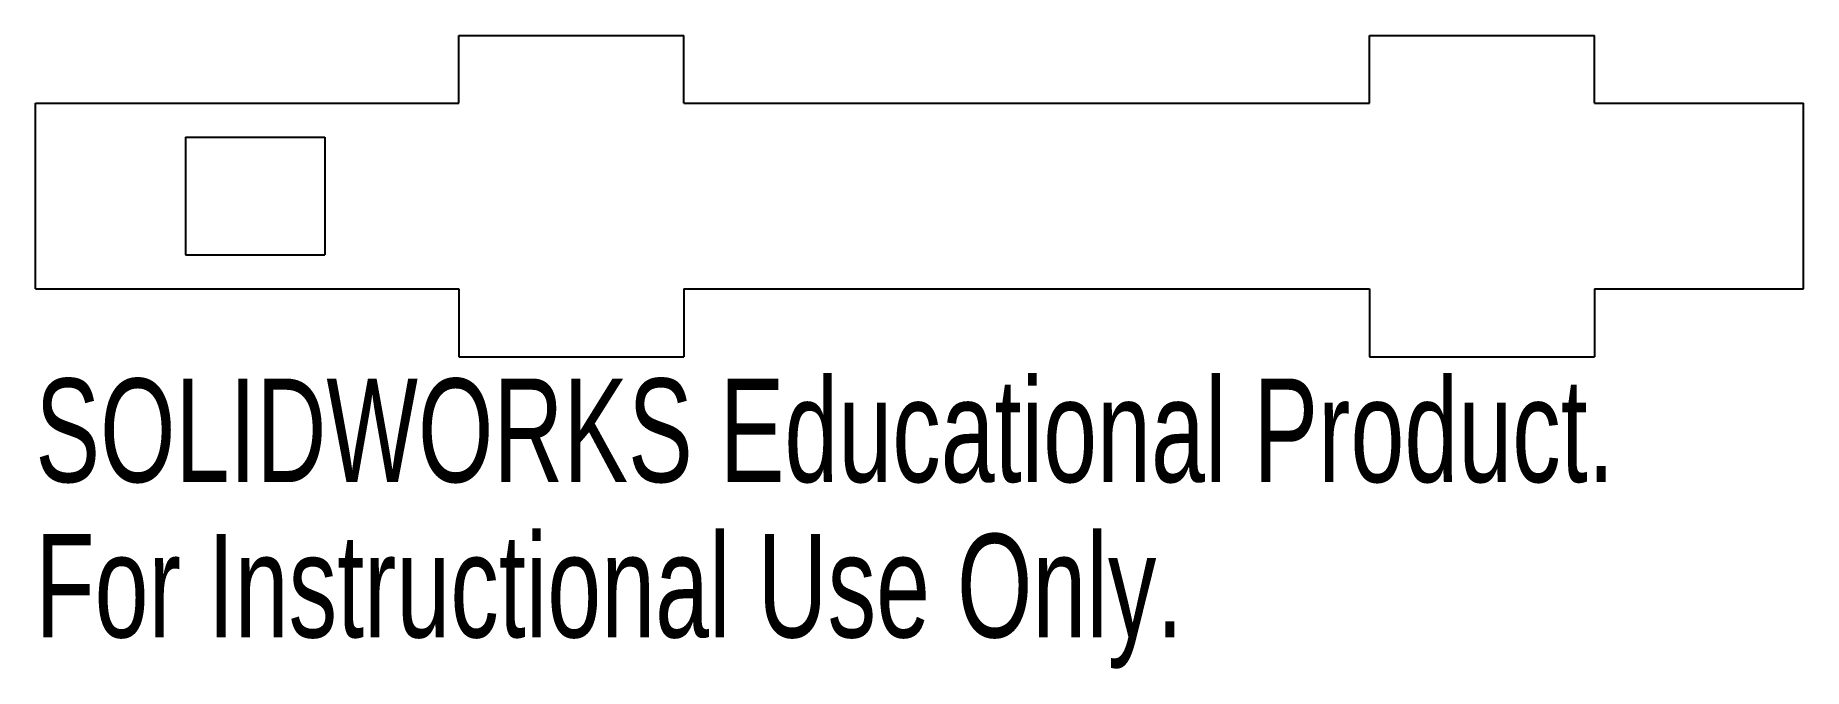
# Model space of a CAD drawing. Header units: millimetres. Extents: x 0 to 82.5, y -17.7 to 11.8.
import ezdxf

# ---------------------------------------------------------------- set-up
doc = ezdxf.new("R2010")
doc.units = ezdxf.units.MM
doc.styles.add('SLDTEXTSTYLE0', font='TXT', dxfattribs={"width": 0.7})

msp = doc.modelspace()

# ---------------------------------------------------------------- linework, layer by layer
at = {"color": 7, "linetype": 'Continuous', "lineweight": 25}
for p, q in [((19.75, 8.66), (19.75, 11.83)), ((19.75, 11.83), (30.25, 11.83)), ((30.25, 8.66), (30.25, 11.83)), ((62.25, 8.66), (62.25, 11.83)), ((62.25, 11.83), (72.75, 11.83)), ((72.75, 8.66), (72.75, 11.83)), ((0, 0), (0, 8.66)), ((0, 8.66), (19.75, 8.66)), ((30.25, 8.66), (62.25, 8.66)), ((72.75, 8.66), (82.5, 8.66)), ((82.5, 0), (82.5, 8.66)), ((7, 7.08), (13.5, 7.08)), ((7, 7.08), (7, 1.58)), ((13.5, 7.08), (13.5, 1.58)), ((7, 1.58), (13.5, 1.58)), ((0, 0), (19.75, 0)), ((19.75, 0), (19.75, -3.17)), ((30.25, 0), (62.25, 0)), ((30.25, 0), (30.25, -3.17)), ((62.25, 0), (62.25, -3.17)), ((72.75, 0), (82.5, 0)), ((72.75, 0), (72.75, -3.17)), ((19.75, -3.17), (30.25, -3.17)), ((62.25, -3.17), (72.75, -3.17))]:
    msp.add_line(p, q, dxfattribs=at)

# ---------------------------------------------------------------- texts
at = {"color": 7, "linetype": 'Continuous', "char_height": 4.83362, "attachment_point": 1, "style": 'SLDTEXTSTYLE0'}
for s, insert in [('SOLIDWORKS Educational Product.', (0, -4.19)), ('For Instructional Use Only.', (0, -11.44))]:
    msp.add_mtext(s, dxfattribs=dict(at, insert=insert))

doc.saveas('drawing.dxf')
